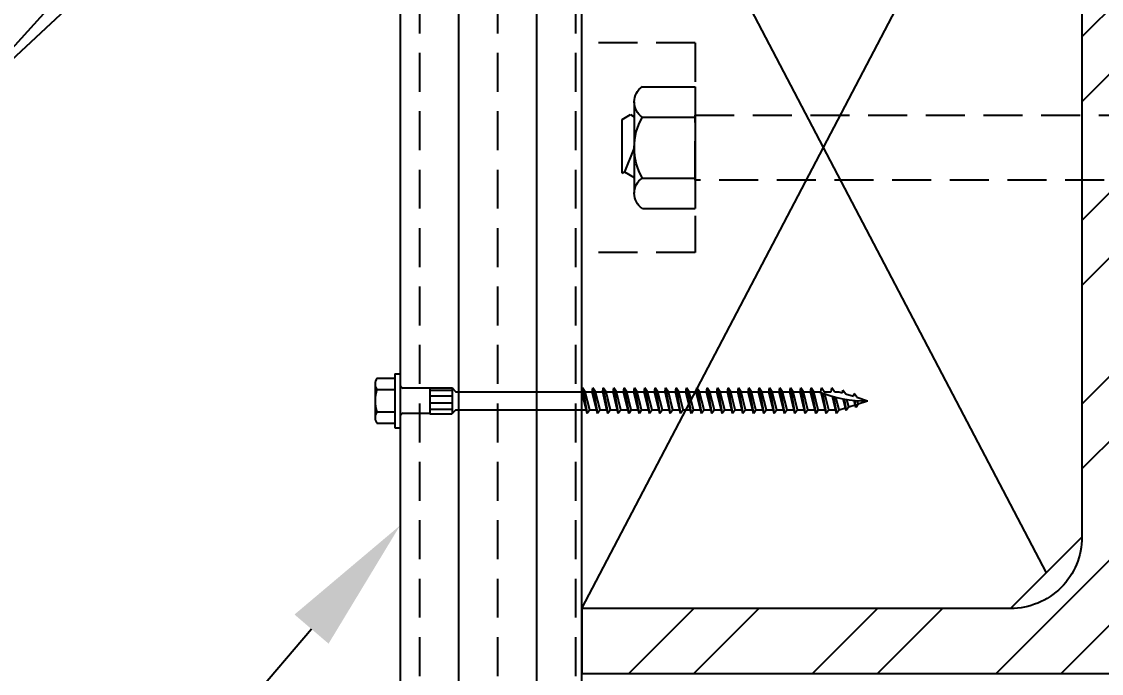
# Model space of a CAD drawing. Header units: inches. Extents: x -2661 to 42767, y -1222 to 9099.
# Drawn here: x -1819.46 to -1809.07, y 3476.21 to 3482.49 of the extents above; entities that cross this region are included whole.
import ezdxf
from ezdxf import colors
from ezdxf.entities.mleader import LeaderData, LeaderLine
from ezdxf.math import Vec2, Vec3

# ---------------------------------------------------------------- set-up
doc = ezdxf.new("R2010")
doc.units = ezdxf.units.IN
doc.header["$LTSCALE"] = 12
doc.header["$MEASUREMENT"] = 0
doc.linetypes.add('HIDDEN8', pattern=[0.04625, 0.03125, -0.015])
doc.layers.get('0').update_dxf_attribs({"linetype": 'CONTINUOUS'})
for name, color, linetype in [('S-ANNO-NOTE', 4, 'CONTINUOUS'), ('S-ANNO-NOTE-EXIST', 251, 'CONTINUOUS'), ('S-BOLT', 2, 'CONTINUOUS'), ('S-FASTENERS', 2, 'CONTINUOUS'), ('S-SIMPSON', 2, 'CONTINUOUS'), ('S-STEEL', 4, 'CONTINUOUS'), ('S-WOOD', 3, 'CONTINUOUS')]:
    doc.layers.add(name, color=color, linetype=linetype)
doc.layers.add('S-HATCH1', color=1, linetype='CONTINUOUS', transparency=0.5)
doc.styles.add('Arial', font='arial.ttf', dxfattribs={"width": 0.85})

# ---------------------------------------------------------------- blocks, each defined once
blk = doc.blocks.new('*U323')
blk.add_lwpolyline([(0, 11.25), (0, 0), (14.09375, 0), (14.09375, 11.25)], close=True)
blk = doc.blocks.new('W10x54')
at = {"layer": 'S-HATCH1'}
h = blk.add_hatch(dxfattribs=at)
h.set_pattern_fill('STEEL', color=256, scale=10, style=0)
h.set_pattern_definition([(45, (-76.649, -518.546), (-0.8838835, 0.8838835), []), (45, (-76.649, -517.921), (-0.8838835, 0.8838835), [])])
edge = h.paths.add_edge_path()
edge.add_line((5, -5.0625), (5, -4.4375))
edge.add_line((5, -4.4375), (0.875, -4.4375))
edge.add_arc((0.875, -3.75), 0.6875, 180, 270, ccw=False)
edge.add_line((0.1875, -3.75), (0.1875, 3.75))
edge.add_arc((0.875, 3.75), 0.6875, 90, 180, ccw=False)
edge.add_line((0.875, 4.4375), (5, 4.4375))
edge.add_line((5, 4.4375), (5, 5.0625))
edge.add_line((5, 5.0625), (-5, 5.0625))
edge.add_line((-5, 5.0625), (-5, 4.4375))
edge.add_line((-5, 4.4375), (-0.875, 4.4375))
edge.add_arc((-0.875, 3.75), 0.6875, 0, 90, ccw=False)
edge.add_line((-0.1875, 3.75), (-0.1875, -3.75))
edge.add_arc((-0.875, -3.75), 0.6875, -90, 0, ccw=False)
edge.add_line((-0.875, -4.4375), (-5, -4.4375))
edge.add_line((-5, -4.4375), (-5, -5.0625))
edge.add_line((-5, -5.0625), (5, -5.0625))
at = {"layer": 'S-STEEL'}
blk.add_lwpolyline([(5, -5.0625), (5, -4.4375), (0.875, -4.4375, -0.4142136), (0.1875, -3.75), (0.1875, 3.75, -0.4142136), (0.875, 4.4375), (5, 4.4375), (5, 5.0625), (-5, 5.0625), (-5, 4.4375), (-0.875, 4.4375, -0.4142136), (-0.1875, 3.75), (-0.1875, -3.75, -0.4142136), (-0.875, -4.4375), (-5, -4.4375), (-5, -5.0625)], format="xyb", close=True, dxfattribs=at)
blk = doc.blocks.new('NUT')
for p, q in [((-0.271, 0.703), (-0.318, 0.623)), ((0.247, 0.703), (-0.271, 0.703)), ((0.004, 0.586), (0.233, 0.68)), ((0.247, 0.703), (0.233, 0.68)), ((0.233, 0.68), (0.288, 0.586)), ((-0.439, 0.586), (0.44, 0.586)), ((-0.318, 0.623), (-0.296, 0.586)), ((-0.586, 0.508), (-0.586, 0)), ((-0.293, 0.508), (-0.293, 0)), ((0.293, 0.508), (0.293, 0)), ((0.587, 0.508), (0.587, 0)), ((-0.586, 0), (-0.527, 0)), ((-0.527, 0), (0.527, 0)), ((0.527, 0), (0.587, 0))]:
    blk.add_line(p, q)
for centre, radius, start, end in [((-0.44, 0.409), 0.177, 33.8901, 146.1099), ((0, -0.003), 0.589, 60.1583, 119.8417), ((0.44, 0.409), 0.177, 33.8901, 146.1099)]:
    blk.add_arc(centre, radius, start, end)
blk = doc.blocks.new('SDS.25X4.5-f')
at = {"layer": 'S-SIMPSON'}
for p, q in [((-0.217, 0.224), (-0.217, 0.05)), ((0.162, 0.24), (-0.162, 0.24)), ((-0.108, 0.224), (-0.108, 0.05)), ((0.108, 0.224), (0.108, 0.05)), ((0.217, 0.224), (0.217, 0.05)), ((0.26, 0.05), (-0.26, 0.05)), ((-0.26, 0.05), (-0.26, 0)), ((0.26, 0), (-0.26, 0)), ((0.26, 0.05), (0.26, 0)), ((-0.126, -0.286), (-0.126, -0.5)), ((0.126, -0.286), (-0.126, -0.286)), ((-0.082, -0.286), (-0.082, -0.5)), ((-0.019, -0.286), (-0.019, -0.5)), ((0.049, -0.286), (0.049, -0.5)), ((0.102, -0.286), (0.102, -0.5)), ((0.126, -0.286), (0.126, -0.5)), ((0.128, -0.5), (-0.124, -0.5)), ((-0.087, -0.536), (-0.123, -0.5)), ((0.123, -0.5), (0.087, -0.536)), ((-0.087, -0.536), (-0.087, -1.791)), ((-0.087, -0.575), (-0.087, -1.791)), ((0.087, -0.532), (0.087, -1.75)), ((0.087, -0.532), (0.087, -1.75)), ((-0.087, -1.725), (-0.087, -1.791)), ((-0.087, -1.725), (-0.087, -1.791)), ((-0.087, -1.725), (-0.087, -1.791)), ((0.087, -1.682), (0.087, -1.75)), ((0.087, -1.682), (0.087, -1.75))]:
    blk.add_line(p, q, dxfattribs=at)
at = {"layer": 'S-SIMPSON', "color": 1}
for p, q in [((-0.123, -1.8), (0.087, -1.75)), ((-0.123, -1.8), (0.087, -1.75)), ((-0.123, -1.8), (0.087, -1.75)), ((0.123, -1.756), (-0.123, -1.8)), ((0.123, -1.756), (-0.123, -1.8)), ((0.123, -1.756), (-0.123, -1.8)), ((0.087, -1.75), (0.123, -1.756)), ((0.087, -1.75), (0.123, -1.756)), ((0.087, -1.75), (0.123, -1.756)), ((0.087, -1.782), (0.123, -1.756)), ((0.087, -1.782), (0.123, -1.756)), ((0.087, -1.782), (0.123, -1.756)), ((-0.087, -1.825), (-0.123, -1.8)), ((-0.087, -1.825), (-0.123, -1.8)), ((-0.087, -1.825), (-0.123, -1.8)), ((-0.123, -1.9), (0.087, -1.85)), ((-0.123, -1.9), (0.087, -1.85)), ((-0.123, -1.9), (0.087, -1.85)), ((-0.123, -1.9), (0.087, -1.85)), ((0.123, -1.856), (-0.123, -1.9)), ((0.123, -1.856), (-0.123, -1.9)), ((0.123, -1.856), (-0.123, -1.9)), ((0.123, -1.856), (-0.123, -1.9)), ((-0.087, -1.825), (0.087, -1.782)), ((-0.087, -1.825), (0.087, -1.782)), ((-0.087, -1.825), (0.087, -1.782)), ((-0.087, -1.825), (-0.087, -1.891)), ((-0.087, -1.825), (-0.087, -1.891)), ((-0.087, -1.825), (-0.087, -1.891)), ((-0.087, -1.825), (-0.087, -1.891)), ((-0.087, -1.825), (-0.087, -1.891)), ((-0.087, -1.825), (-0.087, -1.891)), ((0.087, -1.782), (0.087, -1.85)), ((0.087, -1.782), (0.087, -1.85)), ((0.087, -1.782), (0.087, -1.85)), ((0.087, -1.782), (0.087, -1.85)), ((0.087, -1.782), (0.087, -1.85)), ((0.087, -1.782), (0.087, -1.85)), ((0.087, -1.85), (0.123, -1.856)), ((0.087, -1.85), (0.123, -1.856)), ((0.087, -1.85), (0.123, -1.856)), ((0.087, -1.85), (0.123, -1.856)), ((0.087, -1.882), (0.123, -1.856)), ((0.087, -1.882), (0.123, -1.856)), ((0.087, -1.882), (0.123, -1.856)), ((0.087, -1.882), (0.123, -1.856)), ((-0.087, -1.925), (-0.123, -1.9)), ((-0.087, -1.925), (-0.123, -1.9)), ((-0.087, -1.925), (-0.123, -1.9)), ((-0.087, -1.925), (-0.123, -1.9)), ((-0.087, -1.925), (-0.123, -1.9)), ((-0.123, -2), (0.087, -1.95)), ((-0.123, -2), (0.087, -1.95)), ((-0.123, -2), (0.087, -1.95)), ((-0.123, -2), (0.087, -1.95)), ((-0.123, -2), (0.087, -1.95)), ((-0.123, -2), (0.087, -1.95)), ((-0.123, -2), (0.087, -1.95)), ((-0.123, -2), (0.087, -1.95)), ((0.123, -1.956), (-0.123, -2)), ((0.123, -1.956), (-0.123, -2)), ((0.123, -1.956), (-0.123, -2)), ((0.123, -1.956), (-0.123, -2)), ((0.123, -1.956), (-0.123, -2)), ((0.123, -1.956), (-0.123, -2)), ((0.123, -1.956), (-0.123, -2)), ((0.123, -1.956), (-0.123, -2)), ((0.123, -1.956), (-0.123, -2)), ((-0.087, -1.925), (0.087, -1.882)), ((-0.087, -1.925), (0.087, -1.882)), ((-0.087, -1.925), (0.087, -1.882)), ((-0.087, -1.925), (0.087, -1.882)), ((-0.087, -1.925), (0, -1.903)), ((-0.087, -1.925), (-0.087, -1.991)), ((-0.087, -1.925), (-0.087, -1.991)), ((-0.087, -1.925), (-0.087, -1.991)), ((-0.087, -1.925), (-0.087, -1.991)), ((-0.087, -1.925), (-0.087, -1.991)), ((-0.087, -1.925), (-0.087, -1.991)), ((-0.087, -1.925), (-0.087, -1.991)), ((-0.087, -1.925), (-0.087, -1.991)), ((-0.087, -1.925), (-0.087, -1.991)), ((-0.087, -1.925), (-0.087, -1.991)), ((-0.087, -1.925), (-0.087, -1.991)), ((-0.087, -1.925), (-0.087, -1.991)), ((-0.087, -1.991), (0.087, -1.95)), ((0.087, -1.882), (0.087, -1.95)), ((0.087, -1.882), (0.087, -1.95)), ((0.087, -1.882), (0.087, -1.95)), ((0.087, -1.882), (0.087, -1.95)), ((0.087, -1.882), (0.087, -1.95)), ((0.087, -1.882), (0.087, -1.95)), ((0.087, -1.882), (0.087, -1.95)), ((0.087, -1.882), (0.087, -1.95)), ((0.087, -1.882), (0.087, -1.95)), ((0.087, -1.882), (0.087, -1.95)), ((0.087, -1.95), (0.123, -1.956)), ((0.087, -1.95), (0.123, -1.956)), ((0.087, -1.95), (0.123, -1.956)), ((0.087, -1.95), (0.123, -1.956)), ((0.087, -1.95), (0.123, -1.956)), ((0.087, -1.95), (0.123, -1.956)), ((0.087, -1.95), (0.123, -1.956)), ((0.087, -1.95), (0.123, -1.956)), ((0.087, -1.95), (0.123, -1.956)), ((0.087, -1.982), (0.123, -1.956)), ((0.087, -1.982), (0.123, -1.956)), ((0.087, -1.982), (0.123, -1.956)), ((0.087, -1.982), (0.123, -1.956)), ((0.087, -1.982), (0.123, -1.956)), ((0.087, -1.982), (0.123, -1.956)), ((0.087, -1.982), (0.123, -1.956)), ((0.087, -1.982), (0.123, -1.956)), ((0.087, -1.982), (0.123, -1.956)), ((-0.087, -2.025), (-0.123, -2)), ((-0.087, -2.025), (-0.123, -2)), ((-0.087, -2.025), (-0.123, -2)), ((-0.087, -2.025), (-0.123, -2)), ((-0.087, -2.025), (-0.123, -2)), ((-0.087, -2.025), (-0.123, -2)), ((-0.087, -2.025), (-0.123, -2)), ((-0.087, -2.025), (-0.123, -2)), ((-0.087, -2.025), (-0.123, -2)), ((-0.087, -2.025), (-0.123, -2)), ((-0.087, -2.025), (-0.123, -2)), ((-0.087, -2.025), (-0.123, -2)), ((-0.087, -2.025), (-0.123, -2)), ((-0.123, -2.1), (0.087, -2.05)), ((-0.123, -2.1), (0.087, -2.05)), ((-0.123, -2.1), (0.087, -2.05)), ((-0.123, -2.1), (0.087, -2.05)), ((-0.123, -2.1), (0.087, -2.05)), ((-0.123, -2.1), (0.087, -2.05)), ((-0.123, -2.1), (0.087, -2.05)), ((-0.123, -2.1), (0.087, -2.05)), ((-0.123, -2.1), (0.087, -2.05)), ((0.123, -2.056), (-0.123, -2.1)), ((0.123, -2.056), (-0.123, -2.1)), ((0.123, -2.056), (-0.123, -2.1)), ((0.123, -2.056), (-0.123, -2.1)), ((0.123, -2.056), (-0.123, -2.1)), ((0.123, -2.056), (-0.123, -2.1)), ((0.123, -2.056), (-0.123, -2.1)), ((0.123, -2.056), (-0.123, -2.1)), ((0.123, -2.056), (-0.123, -2.1)), ((-0.087, -2.025), (0.087, -1.982)), ((-0.087, -2.025), (0.087, -1.982)), ((-0.087, -2.025), (0.087, -1.982)), ((-0.087, -2.025), (0.087, -1.982)), ((-0.087, -2.025), (0.087, -1.982)), ((-0.087, -2.025), (0.087, -1.982)), ((-0.087, -2.025), (0.087, -1.982)), ((-0.087, -2.025), (0.087, -1.982)), ((-0.087, -2.025), (0.087, -1.982)), ((-0.087, -2.025), (0.013, -2)), ((-0.087, -2.025), (0.013, -2)), ((-0.087, -2.025), (0.013, -2)), ((-0.087, -2.025), (0, -2.003)), ((-0.087, -2.025), (-0.087, -2.091)), ((-0.087, -2.025), (-0.087, -2.091)), ((-0.087, -2.025), (-0.087, -2.091)), ((-0.087, -2.025), (-0.087, -2.091)), ((-0.087, -2.025), (-0.087, -2.091)), ((-0.087, -2.025), (-0.087, -2.091)), ((-0.087, -2.025), (-0.087, -2.091)), ((-0.087, -2.025), (-0.087, -2.091)), ((-0.087, -2.025), (-0.087, -2.091)), ((-0.087, -2.025), (-0.087, -2.091)), ((-0.087, -2.025), (-0.087, -2.091)), ((0.087, -1.982), (0.087, -2.05)), ((0.087, -1.982), (0.087, -2.05)), ((0.087, -1.982), (0.087, -2.05)), ((0.087, -1.982), (0.087, -2.05)), ((0.087, -1.982), (0.087, -2.05)), ((0.087, -1.982), (0.087, -2.05)), ((0.087, -1.982), (0.087, -2.05)), ((0.087, -1.982), (0.087, -2.05)), ((0.087, -1.982), (0.087, -2.05)), ((0.087, -1.982), (0.087, -2.05)), ((0.087, -1.982), (0.087, -2.05)), ((0.087, -1.982), (0.087, -2.05)), ((0.087, -1.982), (0.087, -2.05)), ((0.087, -2.05), (0.123, -2.056)), ((0.087, -2.05), (0.123, -2.056)), ((0.087, -2.05), (0.123, -2.056)), ((0.087, -2.05), (0.123, -2.056)), ((0.087, -2.05), (0.123, -2.056)), ((0.087, -2.05), (0.123, -2.056)), ((0.087, -2.05), (0.123, -2.056)), ((0.087, -2.05), (0.123, -2.056)), ((0.087, -2.05), (0.123, -2.056)), ((0.087, -2.082), (0.123, -2.056)), ((0.087, -2.082), (0.123, -2.056)), ((0.087, -2.082), (0.123, -2.056)), ((0.087, -2.082), (0.123, -2.056)), ((0.087, -2.082), (0.123, -2.056)), ((0.087, -2.082), (0.123, -2.056)), ((0.087, -2.082), (0.123, -2.056)), ((0.087, -2.082), (0.123, -2.056)), ((0.087, -2.082), (0.123, -2.056)), ((-0.087, -2.125), (-0.123, -2.1)), ((-0.087, -2.125), (-0.123, -2.1)), ((-0.087, -2.125), (-0.123, -2.1)), ((-0.087, -2.125), (-0.123, -2.1)), ((-0.087, -2.125), (-0.123, -2.1)), ((-0.087, -2.125), (-0.123, -2.1)), ((-0.087, -2.125), (-0.123, -2.1)), ((-0.087, -2.125), (-0.123, -2.1)), ((-0.087, -2.125), (-0.123, -2.1)), ((-0.123, -2.2), (0.087, -2.15)), ((-0.123, -2.2), (0.087, -2.15)), ((-0.123, -2.2), (0.087, -2.15)), ((-0.123, -2.2), (0.087, -2.15)), ((-0.123, -2.2), (0.087, -2.15)), ((-0.123, -2.2), (0.087, -2.15)), ((-0.123, -2.2), (0.087, -2.15)), ((-0.123, -2.2), (0.087, -2.15)), ((-0.123, -2.2), (0.087, -2.15)), ((-0.123, -2.2), (0.087, -2.15)), ((-0.123, -2.2), (0.087, -2.15)), ((0.123, -2.156), (-0.123, -2.2)), ((0.123, -2.156), (-0.123, -2.2)), ((0.123, -2.156), (-0.123, -2.2)), ((0.123, -2.156), (-0.123, -2.2)), ((0.123, -2.156), (-0.123, -2.2)), ((0.123, -2.156), (-0.123, -2.2)), ((0.123, -2.156), (-0.123, -2.2)), ((0.123, -2.156), (-0.123, -2.2)), ((0.123, -2.156), (-0.123, -2.2)), ((0.123, -2.156), (-0.123, -2.2)), ((0.123, -2.156), (-0.123, -2.2)), ((-0.087, -2.125), (0.087, -2.082)), ((-0.087, -2.125), (0.087, -2.082)), ((-0.087, -2.125), (0.087, -2.082)), ((-0.087, -2.125), (0.087, -2.082)), ((-0.087, -2.125), (0.087, -2.082)), ((-0.087, -2.125), (0.087, -2.082)), ((-0.087, -2.125), (0.087, -2.082)), ((-0.087, -2.125), (0.087, -2.082)), ((-0.087, -2.125), (0.087, -2.082)), ((-0.087, -2.125), (-0.087, -2.191)), ((-0.087, -2.125), (-0.087, -2.191)), ((-0.087, -2.125), (-0.087, -2.191)), ((-0.087, -2.125), (-0.087, -2.191)), ((-0.087, -2.125), (-0.087, -2.191)), ((-0.087, -2.125), (-0.087, -2.191)), ((-0.087, -2.125), (-0.087, -2.191)), ((-0.087, -2.125), (-0.087, -2.191)), ((-0.087, -2.125), (-0.087, -2.191)), ((-0.087, -2.125), (-0.087, -2.191)), ((-0.087, -2.125), (-0.087, -2.191)), ((-0.087, -2.225), (0.087, -2.182)), ((-0.087, -2.225), (0.087, -2.182)), ((-0.087, -2.225), (0.087, -2.182)), ((-0.087, -2.225), (0.087, -2.182)), ((-0.087, -2.225), (0.087, -2.182)), ((-0.087, -2.225), (0.087, -2.182)), ((-0.087, -2.225), (0.087, -2.182)), ((-0.087, -2.225), (0.087, -2.182)), ((-0.087, -2.225), (0.087, -2.182)), ((-0.087, -2.225), (0.087, -2.182)), ((-0.087, -2.225), (0.087, -2.182)), ((0.087, -2.082), (0.087, -2.15)), ((0.087, -2.082), (0.087, -2.15)), ((0.087, -2.082), (0.087, -2.15)), ((0.087, -2.082), (0.087, -2.15)), ((0.087, -2.082), (0.087, -2.15)), ((0.087, -2.082), (0.087, -2.15)), ((0.087, -2.082), (0.087, -2.15)), ((0.087, -2.082), (0.087, -2.15)), ((0.087, -2.082), (0.087, -2.15)), ((0.087, -2.082), (0.087, -2.15)), ((0.087, -2.082), (0.087, -2.15)), ((0.087, -2.15), (0.123, -2.156)), ((0.087, -2.15), (0.123, -2.156)), ((0.087, -2.15), (0.123, -2.156)), ((0.087, -2.15), (0.123, -2.156)), ((0.087, -2.15), (0.123, -2.156)), ((0.087, -2.15), (0.123, -2.156)), ((0.087, -2.15), (0.123, -2.156)), ((0.087, -2.15), (0.123, -2.156)), ((0.087, -2.15), (0.123, -2.156)), ((0.087, -2.15), (0.123, -2.156)), ((0.087, -2.15), (0.123, -2.156)), ((0.087, -2.182), (0.123, -2.156)), ((0.087, -2.182), (0.123, -2.156)), ((0.087, -2.182), (0.123, -2.156)), ((0.087, -2.182), (0.123, -2.156)), ((0.087, -2.182), (0.123, -2.156)), ((0.087, -2.182), (0.123, -2.156)), ((0.087, -2.182), (0.123, -2.156)), ((0.087, -2.182), (0.123, -2.156)), ((0.087, -2.182), (0.123, -2.156)), ((0.087, -2.182), (0.123, -2.156)), ((0.087, -2.182), (0.123, -2.156)), ((0.087, -2.182), (0.087, -2.25)), ((0.087, -2.182), (0.087, -2.25)), ((0.087, -2.182), (0.087, -2.25)), ((0.087, -2.182), (0.087, -2.25)), ((0.087, -2.182), (0.087, -2.25)), ((0.087, -2.182), (0.087, -2.25)), ((0.087, -2.182), (0.087, -2.25)), ((0.087, -2.182), (0.087, -2.25)), ((-0.087, -2.225), (-0.123, -2.2)), ((-0.087, -2.225), (-0.123, -2.2)), ((-0.087, -2.225), (-0.123, -2.2)), ((-0.087, -2.225), (-0.123, -2.2)), ((-0.087, -2.225), (-0.123, -2.2)), ((-0.087, -2.225), (-0.123, -2.2)), ((-0.087, -2.225), (-0.123, -2.2)), ((-0.087, -2.225), (-0.123, -2.2)), ((-0.087, -2.225), (-0.123, -2.2)), ((-0.087, -2.225), (-0.123, -2.2)), ((-0.087, -2.225), (-0.123, -2.2)), ((-0.087, -2.225), (-0.123, -2.2)), ((-0.087, -2.225), (-0.123, -2.2)), ((-0.123, -2.3), (0.087, -2.25)), ((-0.123, -2.3), (0.087, -2.25)), ((-0.123, -2.3), (0.087, -2.25)), ((-0.123, -2.3), (0.087, -2.25)), ((-0.123, -2.3), (0.087, -2.25)), ((-0.123, -2.3), (0.087, -2.25)), ((-0.123, -2.3), (0.087, -2.25)), ((-0.123, -2.3), (0.087, -2.25)), ((0.123, -2.256), (-0.123, -2.3)), ((0.123, -2.256), (-0.123, -2.3)), ((0.123, -2.256), (-0.123, -2.3)), ((0.123, -2.256), (-0.123, -2.3)), ((0.123, -2.256), (-0.123, -2.3)), ((0.123, -2.256), (-0.123, -2.3)), ((0.123, -2.256), (-0.123, -2.3)), ((0.123, -2.256), (-0.123, -2.3)), ((0.123, -2.256), (-0.123, -2.3)), ((-0.087, -2.225), (0, -2.203)), ((-0.087, -2.225), (0, -2.203)), ((-0.087, -2.225), (-0.087, -2.291)), ((-0.087, -2.225), (-0.087, -2.291)), ((-0.087, -2.225), (-0.087, -2.291)), ((-0.087, -2.225), (-0.087, -2.291)), ((-0.087, -2.225), (-0.087, -2.291)), ((-0.087, -2.225), (-0.087, -2.291)), ((-0.087, -2.225), (-0.087, -2.291)), ((-0.087, -2.225), (-0.087, -2.291)), ((-0.087, -2.225), (-0.087, -2.291)), ((-0.087, -2.225), (-0.087, -2.291)), ((-0.087, -2.291), (0.087, -2.25)), ((-0.087, -2.325), (0.087, -2.282)), ((-0.087, -2.325), (0.087, -2.282)), ((-0.087, -2.325), (0.087, -2.282)), ((-0.087, -2.325), (0.087, -2.282)), ((-0.087, -2.325), (0.087, -2.282)), ((-0.087, -2.325), (0.087, -2.282)), ((-0.087, -2.325), (0.087, -2.282)), ((-0.087, -2.325), (0.087, -2.282)), ((-0.087, -2.325), (0.087, -2.282)), ((0.087, -2.25), (0.123, -2.256)), ((0.087, -2.25), (0.123, -2.256)), ((0.087, -2.25), (0.123, -2.256)), ((0.087, -2.25), (0.123, -2.256)), ((0.087, -2.25), (0.123, -2.256)), ((0.087, -2.25), (0.123, -2.256)), ((0.087, -2.25), (0.123, -2.256)), ((0.087, -2.25), (0.123, -2.256)), ((0.087, -2.25), (0.123, -2.256)), ((0.087, -2.282), (0.123, -2.256)), ((0.087, -2.282), (0.123, -2.256)), ((0.087, -2.282), (0.123, -2.256)), ((0.087, -2.282), (0.123, -2.256)), ((0.087, -2.282), (0.123, -2.256)), ((0.087, -2.282), (0.123, -2.256)), ((0.087, -2.282), (0.123, -2.256)), ((0.087, -2.282), (0.123, -2.256)), ((0.087, -2.282), (0.123, -2.256)), ((0.087, -2.282), (0.087, -2.35)), ((0.087, -2.282), (0.087, -2.35)), ((0.087, -2.282), (0.087, -2.35)), ((0.087, -2.282), (0.087, -2.35)), ((0.087, -2.282), (0.087, -2.35)), ((0.087, -2.282), (0.087, -2.35)), ((0.087, -2.282), (0.087, -2.35)), ((0.087, -2.282), (0.087, -2.35)), ((0.087, -2.282), (0.087, -2.35)), ((-0.087, -2.325), (-0.123, -2.3)), ((-0.087, -2.325), (-0.123, -2.3)), ((-0.087, -2.325), (-0.123, -2.3)), ((-0.087, -2.325), (-0.123, -2.3)), ((-0.087, -2.325), (-0.123, -2.3)), ((-0.087, -2.325), (-0.123, -2.3)), ((-0.087, -2.325), (-0.123, -2.3)), ((-0.087, -2.325), (-0.123, -2.3)), ((-0.087, -2.325), (-0.123, -2.3)), ((-0.087, -2.325), (-0.123, -2.3)), ((-0.123, -2.4), (0.087, -2.35)), ((-0.123, -2.4), (0.087, -2.35)), ((-0.123, -2.4), (0.087, -2.35)), ((-0.123, -2.4), (0.087, -2.35)), ((-0.123, -2.4), (0.087, -2.35)), ((-0.123, -2.4), (0.087, -2.35)), ((0.123, -2.356), (-0.123, -2.4)), ((0.123, -2.356), (-0.123, -2.4)), ((0.123, -2.356), (-0.123, -2.4)), ((0.123, -2.356), (-0.123, -2.4)), ((0.123, -2.356), (-0.123, -2.4)), ((0.123, -2.356), (-0.123, -2.4)), ((-0.087, -2.325), (0, -2.303)), ((-0.087, -2.325), (-0.087, -2.391)), ((-0.087, -2.325), (-0.087, -2.391)), ((-0.087, -2.325), (-0.087, -2.391)), ((-0.087, -2.325), (-0.087, -2.391)), ((-0.087, -2.325), (-0.087, -2.391)), ((-0.087, -2.325), (-0.087, -2.391)), ((-0.087, -2.325), (-0.087, -2.391)), ((-0.087, -2.325), (-0.087, -2.391)), ((-0.087, -2.425), (0.087, -2.382)), ((-0.087, -2.425), (0.087, -2.382)), ((-0.087, -2.425), (0.087, -2.382)), ((-0.087, -2.425), (0.087, -2.382)), ((-0.087, -2.425), (0.087, -2.382)), ((-0.087, -2.425), (0.087, -2.382)), ((0.087, -2.35), (0.123, -2.356)), ((0.087, -2.35), (0.123, -2.356)), ((0.087, -2.35), (0.123, -2.356)), ((0.087, -2.35), (0.123, -2.356)), ((0.087, -2.35), (0.123, -2.356)), ((0.087, -2.35), (0.123, -2.356)), ((0.087, -2.382), (0.123, -2.356)), ((0.087, -2.382), (0.123, -2.356)), ((0.087, -2.382), (0.123, -2.356)), ((0.087, -2.382), (0.123, -2.356)), ((0.087, -2.382), (0.123, -2.356)), ((0.087, -2.382), (0.123, -2.356)), ((0.087, -2.382), (0.087, -2.45)), ((0.087, -2.382), (0.087, -2.45)), ((0.087, -2.382), (0.087, -2.45)), ((0.087, -2.382), (0.087, -2.45)), ((0.087, -2.382), (0.087, -2.45)), ((0.087, -2.382), (0.087, -2.45)), ((0.087, -2.382), (0.087, -2.45)), ((-0.087, -2.425), (-0.123, -2.4)), ((-0.087, -2.425), (-0.123, -2.4)), ((-0.087, -2.425), (-0.123, -2.4)), ((-0.087, -2.425), (-0.123, -2.4)), ((-0.087, -2.425), (-0.123, -2.4)), ((-0.087, -2.425), (-0.123, -2.4)), ((-0.123, -2.5), (0.087, -2.45)), ((-0.123, -2.5), (0.087, -2.45)), ((-0.123, -2.5), (0.087, -2.45)), ((-0.123, -2.5), (0.087, -2.45)), ((-0.123, -2.5), (0.087, -2.45)), ((-0.123, -2.5), (0.087, -2.45)), ((-0.123, -2.5), (0.087, -2.45)), ((0.123, -2.456), (-0.123, -2.5)), ((0.123, -2.456), (-0.123, -2.5)), ((0.123, -2.456), (-0.123, -2.5)), ((0.123, -2.456), (-0.123, -2.5)), ((0.123, -2.456), (-0.123, -2.5)), ((0.123, -2.456), (-0.123, -2.5)), ((0.123, -2.456), (-0.123, -2.5)), ((-0.087, -2.425), (-0.087, -2.491)), ((-0.087, -2.425), (-0.087, -2.491)), ((-0.087, -2.425), (-0.087, -2.491)), ((-0.087, -2.425), (-0.087, -2.491)), ((-0.087, -2.425), (-0.087, -2.491)), ((-0.087, -2.425), (-0.087, -2.491)), ((-0.087, -2.425), (-0.087, -2.491)), ((-0.087, -2.525), (0.087, -2.482)), ((-0.087, -2.525), (0.087, -2.482)), ((-0.087, -2.525), (0.087, -2.482)), ((-0.087, -2.525), (0.087, -2.482)), ((-0.087, -2.525), (0.087, -2.482)), ((-0.087, -2.525), (0.087, -2.482)), ((-0.087, -2.525), (0.087, -2.482)), ((0.087, -2.45), (0.123, -2.456)), ((0.087, -2.45), (0.123, -2.456)), ((0.087, -2.45), (0.123, -2.456)), ((0.087, -2.45), (0.123, -2.456)), ((0.087, -2.45), (0.123, -2.456)), ((0.087, -2.45), (0.123, -2.456)), ((0.087, -2.45), (0.123, -2.456)), ((0.087, -2.482), (0.123, -2.456)), ((0.087, -2.482), (0.123, -2.456)), ((0.087, -2.482), (0.123, -2.456)), ((0.087, -2.482), (0.123, -2.456)), ((0.087, -2.482), (0.123, -2.456)), ((0.087, -2.482), (0.123, -2.456)), ((0.087, -2.482), (0.123, -2.456)), ((0.087, -2.482), (0.087, -2.55)), ((0.087, -2.482), (0.087, -2.55)), ((0.087, -2.482), (0.087, -2.55)), ((0.087, -2.482), (0.087, -2.55)), ((0.087, -2.482), (0.087, -2.55)), ((0.087, -2.482), (0.087, -2.55)), ((0.087, -2.482), (0.087, -2.55)), ((0.087, -2.482), (0.087, -2.55)), ((0.087, -2.482), (0.087, -2.55)), ((0.087, -2.482), (0.087, -2.55)), ((0.087, -2.482), (0.087, -2.55)), ((0.087, -2.482), (0.087, -2.55)), ((0.087, -2.482), (0.087, -2.55)), ((0.087, -2.482), (0.087, -2.55)), ((-0.087, -2.525), (-0.123, -2.5)), ((-0.087, -2.525), (-0.123, -2.5)), ((-0.087, -2.525), (-0.123, -2.5)), ((-0.087, -2.525), (-0.123, -2.5)), ((-0.087, -2.525), (-0.123, -2.5)), ((-0.087, -2.525), (-0.123, -2.5)), ((-0.087, -2.525), (-0.123, -2.5)), ((-0.087, -2.525), (-0.123, -2.5)), ((-0.123, -2.6), (0.087, -2.55)), ((-0.123, -2.6), (0.087, -2.55)), ((-0.123, -2.6), (0.087, -2.55)), ((-0.123, -2.6), (0.087, -2.55)), ((-0.123, -2.6), (0.087, -2.55)), ((-0.123, -2.6), (0.087, -2.55)), ((0.123, -2.556), (-0.123, -2.6)), ((0.123, -2.556), (-0.123, -2.6)), ((0.123, -2.556), (-0.123, -2.6)), ((0.123, -2.556), (-0.123, -2.6)), ((0.123, -2.556), (-0.123, -2.6)), ((0.123, -2.556), (-0.123, -2.6)), ((-0.087, -2.525), (0, -2.503)), ((-0.087, -2.525), (-0.087, -2.591)), ((-0.087, -2.525), (-0.087, -2.591)), ((-0.087, -2.525), (-0.087, -2.591)), ((-0.087, -2.525), (-0.087, -2.591)), ((-0.087, -2.525), (-0.087, -2.591)), ((-0.087, -2.525), (-0.087, -2.591)), ((-0.087, -2.525), (-0.087, -2.591)), ((-0.087, -2.525), (-0.087, -2.591)), ((-0.087, -2.625), (0.087, -2.582)), ((-0.087, -2.625), (0.087, -2.582)), ((-0.087, -2.625), (0.087, -2.582)), ((-0.087, -2.625), (0.087, -2.582)), ((-0.087, -2.625), (0.087, -2.582)), ((-0.087, -2.625), (0.087, -2.582)), ((0.087, -2.55), (0.123, -2.556)), ((0.087, -2.55), (0.123, -2.556)), ((0.087, -2.55), (0.123, -2.556)), ((0.087, -2.55), (0.123, -2.556)), ((0.087, -2.55), (0.123, -2.556)), ((0.087, -2.55), (0.123, -2.556)), ((0.087, -2.582), (0.123, -2.556)), ((0.087, -2.582), (0.123, -2.556)), ((0.087, -2.582), (0.123, -2.556)), ((0.087, -2.582), (0.123, -2.556)), ((0.087, -2.582), (0.123, -2.556)), ((0.087, -2.582), (0.123, -2.556)), ((0.087, -2.582), (0.087, -2.65)), ((0.087, -2.582), (0.087, -2.65)), ((0.087, -2.582), (0.087, -2.65)), ((0.087, -2.582), (0.087, -2.65)), ((0.087, -2.582), (0.087, -2.65)), ((0.087, -2.582), (0.087, -2.65)), ((0.087, -2.582), (0.087, -2.65)), ((-0.087, -2.625), (-0.123, -2.6)), ((-0.087, -2.625), (-0.123, -2.6)), ((-0.087, -2.625), (-0.123, -2.6)), ((-0.087, -2.625), (-0.123, -2.6)), ((-0.087, -2.625), (-0.123, -2.6)), ((-0.087, -2.625), (-0.123, -2.6)), ((-0.087, -2.625), (-0.123, -2.6)), ((-0.123, -2.7), (0.087, -2.65)), ((-0.123, -2.7), (0.087, -2.65)), ((-0.123, -2.7), (0.087, -2.65)), ((0.123, -2.656), (-0.123, -2.7)), ((0.123, -2.656), (-0.123, -2.7)), ((0.123, -2.656), (-0.123, -2.7)), ((-0.087, -2.725), (-0.123, -2.7)), ((-0.087, -2.725), (-0.123, -2.7)), ((-0.087, -2.725), (-0.123, -2.7)), ((-0.087, -2.625), (0, -2.603)), ((-0.087, -2.625), (-0.087, -2.691)), ((-0.087, -2.625), (-0.087, -2.691)), ((-0.087, -2.625), (-0.087, -2.691)), ((-0.087, -2.625), (-0.087, -2.691)), ((-0.087, -2.625), (-0.087, -2.691)), ((-0.087, -2.625), (-0.087, -2.691)), ((-0.087, -2.625), (-0.087, -2.691)), ((-0.087, -2.725), (0.087, -2.682)), ((-0.087, -2.725), (0.087, -2.682)), ((-0.087, -2.725), (0.087, -2.682)), ((0.087, -2.65), (0.123, -2.656)), ((0.087, -2.65), (0.123, -2.656)), ((0.087, -2.65), (0.123, -2.656)), ((0.087, -2.682), (0.123, -2.656)), ((0.087, -2.682), (0.123, -2.656)), ((0.087, -2.682), (0.123, -2.656)), ((0.087, -2.682), (0.087, -2.75)), ((0.087, -2.682), (0.087, -2.75)), ((0.087, -2.682), (0.087, -2.75)), ((0.087, -2.682), (0.087, -2.75)), ((0.087, -2.682), (0.087, -2.75)), ((-0.123, -2.8), (0.087, -2.75)), ((-0.123, -2.8), (0.087, -2.75)), ((-0.123, -2.8), (0.087, -2.75)), ((0.123, -2.756), (-0.123, -2.8)), ((0.123, -2.756), (-0.123, -2.8)), ((0.123, -2.756), (-0.123, -2.8)), ((-0.087, -2.825), (-0.123, -2.8)), ((-0.087, -2.825), (-0.123, -2.8)), ((-0.087, -2.825), (-0.123, -2.8)), ((-0.087, -2.725), (-0.087, -2.791)), ((-0.087, -2.725), (-0.087, -2.791)), ((-0.087, -2.725), (-0.087, -2.791)), ((-0.087, -2.725), (-0.087, -2.791)), ((-0.087, -2.725), (-0.087, -2.791)), ((-0.087, -2.825), (0.087, -2.782)), ((-0.087, -2.825), (0.087, -2.782)), ((-0.087, -2.825), (0.087, -2.782)), ((0.087, -2.75), (0.123, -2.756)), ((0.087, -2.75), (0.123, -2.756)), ((0.087, -2.75), (0.123, -2.756)), ((0.087, -2.782), (0.123, -2.756)), ((0.087, -2.782), (0.123, -2.756)), ((0.087, -2.782), (0.123, -2.756)), ((0.087, -2.782), (0.087, -2.85)), ((0.087, -2.782), (0.087, -2.85)), ((0.087, -2.782), (0.087, -2.85)), ((0.087, -2.782), (0.087, -2.85)), ((0.087, -2.782), (0.087, -2.85)), ((0.087, -2.782), (0.087, -2.85)), ((0.087, -2.782), (0.087, -2.85)), ((0.087, -2.782), (0.087, -2.85)), ((-0.123, -2.9), (0.087, -2.85)), ((-0.123, -2.9), (0.087, -2.85)), ((-0.123, -2.9), (0.087, -2.85)), ((-0.123, -2.9), (0.087, -2.85)), ((0.123, -2.856), (-0.123, -2.9)), ((0.123, -2.856), (-0.123, -2.9)), ((0.123, -2.856), (-0.123, -2.9)), ((0.123, -2.856), (-0.123, -2.9)), ((-0.087, -2.925), (-0.123, -2.9)), ((-0.087, -2.925), (-0.123, -2.9)), ((-0.087, -2.925), (-0.123, -2.9)), ((-0.087, -2.925), (-0.123, -2.9)), ((-0.087, -2.825), (-0.087, -2.891)), ((-0.087, -2.825), (-0.087, -2.891)), ((-0.087, -2.825), (-0.087, -2.891)), ((-0.087, -2.825), (-0.087, -2.891)), ((-0.087, -2.825), (-0.087, -2.891)), ((-0.087, -2.825), (-0.087, -2.891)), ((-0.087, -2.825), (-0.087, -2.891)), ((-0.087, -2.825), (-0.087, -2.891)), ((-0.087, -2.925), (0.087, -2.882)), ((-0.087, -2.925), (0.087, -2.882)), ((-0.087, -2.925), (0.087, -2.882)), ((-0.087, -2.925), (0.087, -2.882)), ((0.087, -2.85), (0.123, -2.856)), ((0.087, -2.85), (0.123, -2.856)), ((0.087, -2.85), (0.123, -2.856)), ((0.087, -2.85), (0.123, -2.856)), ((0.087, -2.882), (0.123, -2.856)), ((0.087, -2.882), (0.123, -2.856)), ((0.087, -2.882), (0.123, -2.856)), ((0.087, -2.882), (0.123, -2.856)), ((0.087, -2.882), (0.087, -2.95)), ((0.087, -2.882), (0.087, -2.95)), ((0.087, -2.882), (0.087, -2.95)), ((0.087, -2.882), (0.087, -2.95)), ((0.087, -2.882), (0.087, -2.95)), ((0.087, -2.882), (0.087, -2.95)), ((-0.123, -3), (0.087, -2.95)), ((-0.123, -3), (0.087, -2.95)), ((-0.123, -3), (0.087, -2.95)), ((-0.123, -3), (0.087, -2.95)), ((0.123, -2.956), (-0.123, -3)), ((0.123, -2.956), (-0.123, -3)), ((0.123, -2.956), (-0.123, -3)), ((0.123, -2.956), (-0.123, -3)), ((-0.087, -3.025), (-0.123, -3)), ((-0.087, -3.025), (-0.123, -3)), ((-0.087, -3.025), (-0.123, -3)), ((-0.087, -3.025), (-0.123, -3)), ((-0.087, -3.025), (-0.123, -3)), ((-0.087, -2.925), (-0.087, -2.991)), ((-0.087, -2.925), (-0.087, -2.991)), ((-0.087, -2.925), (-0.087, -2.991)), ((-0.087, -2.925), (-0.087, -2.991)), ((-0.087, -2.925), (-0.087, -2.991)), ((-0.087, -2.925), (-0.087, -2.991)), ((-0.087, -3.025), (0.087, -2.982)), ((-0.087, -3.025), (0.087, -2.982)), ((-0.087, -3.025), (0.087, -2.982)), ((-0.087, -3.025), (0.087, -2.982)), ((-0.087, -3.025), (0, -3.003)), ((0.087, -2.95), (0.123, -2.956)), ((0.087, -2.95), (0.123, -2.956)), ((0.087, -2.95), (0.123, -2.956)), ((0.087, -2.95), (0.123, -2.956)), ((0.087, -2.982), (0.123, -2.956)), ((0.087, -2.982), (0.123, -2.956)), ((0.087, -2.982), (0.123, -2.956)), ((0.087, -2.982), (0.123, -2.956)), ((0.087, -2.982), (0.087, -3.05)), ((0.087, -2.982), (0.087, -3.05)), ((0.087, -2.982), (0.087, -3.05)), ((0.087, -2.982), (0.087, -3.05)), ((0.087, -2.982), (0.087, -3.05)), ((0.087, -2.982), (0.087, -3.05)), ((0.087, -2.982), (0.087, -3.05)), ((-0.123, -3.1), (0.087, -3.05)), ((-0.123, -3.1), (0.087, -3.05)), ((-0.123, -3.1), (0.087, -3.05)), ((-0.123, -3.1), (0.087, -3.05)), ((0.123, -3.056), (-0.123, -3.1)), ((0.123, -3.056), (-0.123, -3.1)), ((0.123, -3.056), (-0.123, -3.1)), ((0.123, -3.056), (-0.123, -3.1)), ((-0.087, -3.125), (-0.123, -3.1)), ((-0.087, -3.125), (-0.123, -3.1)), ((-0.087, -3.125), (-0.123, -3.1)), ((-0.087, -3.125), (-0.123, -3.1)), ((-0.087, -3.025), (-0.087, -3.091)), ((-0.087, -3.025), (-0.087, -3.091)), ((-0.087, -3.025), (-0.087, -3.091)), ((-0.087, -3.025), (-0.087, -3.091)), ((-0.087, -3.025), (-0.087, -3.091)), ((-0.087, -3.025), (-0.087, -3.091)), ((-0.087, -3.025), (-0.087, -3.091)), ((-0.087, -3.125), (0.087, -3.082)), ((-0.087, -3.125), (0.087, -3.082)), ((-0.087, -3.125), (0.087, -3.082)), ((-0.087, -3.125), (0.087, -3.082)), ((0.087, -3.05), (0.123, -3.056)), ((0.087, -3.05), (0.123, -3.056)), ((0.087, -3.05), (0.123, -3.056)), ((0.087, -3.05), (0.123, -3.056)), ((0.087, -3.082), (0.123, -3.056)), ((0.087, -3.082), (0.123, -3.056)), ((0.087, -3.082), (0.123, -3.056)), ((0.087, -3.082), (0.123, -3.056)), ((0.087, -3.082), (0.087, -3.15)), ((0.087, -3.082), (0.087, -3.15)), ((0.087, -3.082), (0.087, -3.15)), ((0.087, -3.082), (0.087, -3.15)), ((0.087, -3.082), (0.087, -3.15)), ((0.087, -3.082), (0.087, -3.15)), ((0.087, -3.082), (0.087, -3.15)), ((-0.123, -3.2), (0.087, -3.15)), ((-0.123, -3.2), (0.087, -3.15)), ((-0.123, -3.2), (0.087, -3.15)), ((-0.123, -3.2), (0.087, -3.15)), ((-0.123, -3.2), (0.087, -3.15)), ((0.123, -3.156), (-0.123, -3.2)), ((0.123, -3.156), (-0.123, -3.2)), ((0.123, -3.156), (-0.123, -3.2)), ((0.123, -3.156), (-0.123, -3.2)), ((0.123, -3.156), (-0.123, -3.2)), ((-0.087, -3.225), (-0.123, -3.2)), ((-0.087, -3.225), (-0.123, -3.2)), ((-0.087, -3.225), (-0.123, -3.2)), ((-0.087, -3.225), (-0.123, -3.2)), ((-0.087, -3.225), (-0.123, -3.2)), ((-0.087, -3.125), (-0.087, -3.191)), ((-0.087, -3.125), (-0.087, -3.191)), ((-0.087, -3.125), (-0.087, -3.191)), ((-0.087, -3.125), (-0.087, -3.191)), ((-0.087, -3.125), (-0.087, -3.191)), ((-0.087, -3.125), (-0.087, -3.191)), ((-0.087, -3.125), (-0.087, -3.191)), ((-0.087, -3.225), (0.087, -3.182)), ((-0.087, -3.225), (0.087, -3.182)), ((-0.087, -3.225), (0.087, -3.182)), ((-0.087, -3.225), (0.087, -3.182)), ((-0.087, -3.225), (0.087, -3.182)), ((0.087, -3.15), (0.123, -3.156)), ((0.087, -3.15), (0.123, -3.156)), ((0.087, -3.15), (0.123, -3.156)), ((0.087, -3.15), (0.123, -3.156)), ((0.087, -3.15), (0.123, -3.156)), ((0.087, -3.182), (0.123, -3.156)), ((0.087, -3.182), (0.123, -3.156)), ((0.087, -3.182), (0.123, -3.156)), ((0.087, -3.182), (0.123, -3.156)), ((0.087, -3.182), (0.123, -3.156)), ((0.087, -3.182), (0.087, -3.25)), ((0.087, -3.182), (0.087, -3.25)), ((0.087, -3.182), (0.087, -3.25)), ((0.087, -3.182), (0.087, -3.25)), ((-0.123, -3.3), (0.087, -3.25)), ((-0.123, -3.3), (0.087, -3.25)), ((-0.123, -3.3), (0.087, -3.25)), ((-0.123, -3.3), (0.087, -3.25)), ((0.123, -3.256), (-0.123, -3.3)), ((0.123, -3.256), (-0.123, -3.3)), ((0.123, -3.256), (-0.123, -3.3)), ((0.123, -3.256), (-0.123, -3.3)), ((-0.087, -3.325), (-0.123, -3.3)), ((-0.087, -3.325), (-0.123, -3.3)), ((-0.087, -3.325), (-0.123, -3.3)), ((-0.087, -3.325), (-0.123, -3.3)), ((-0.087, -3.225), (-0.087, -3.291)), ((-0.087, -3.225), (-0.087, -3.291)), ((-0.087, -3.225), (-0.087, -3.291)), ((-0.087, -3.225), (-0.087, -3.291)), ((-0.087, -3.325), (0.087, -3.282)), ((-0.087, -3.325), (0.087, -3.282)), ((-0.087, -3.325), (0.087, -3.282)), ((-0.087, -3.325), (0.087, -3.282)), ((-0.087, -3.325), (-0.087, -3.391)), ((-0.087, -3.325), (-0.087, -3.391)), ((-0.087, -3.325), (-0.087, -3.391)), ((-0.087, -3.325), (-0.087, -3.391)), ((-0.087, -3.325), (-0.087, -3.391)), ((-0.087, -3.325), (-0.087, -3.391)), ((0.087, -3.25), (0.123, -3.256)), ((0.087, -3.25), (0.123, -3.256)), ((0.087, -3.25), (0.123, -3.256)), ((0.087, -3.25), (0.123, -3.256)), ((0.087, -3.282), (0.123, -3.256)), ((0.087, -3.282), (0.123, -3.256)), ((0.087, -3.282), (0.123, -3.256)), ((0.087, -3.282), (0.123, -3.256)), ((0.087, -3.282), (0.087, -3.35)), ((0.087, -3.282), (0.087, -3.35)), ((0.087, -3.282), (0.087, -3.35)), ((0.087, -3.282), (0.087, -3.35)), ((0.087, -3.282), (0.087, -3.35)), ((0.087, -3.282), (0.087, -3.35)), ((-0.123, -3.4), (0.087, -3.35)), ((-0.123, -3.4), (0.087, -3.35)), ((-0.123, -3.4), (0.087, -3.35)), ((-0.123, -3.4), (0.087, -3.35)), ((0.123, -3.356), (-0.123, -3.4)), ((0.123, -3.356), (-0.123, -3.4)), ((0.123, -3.356), (-0.123, -3.4)), ((0.123, -3.356), (-0.123, -3.4)), ((-0.087, -3.425), (-0.123, -3.4)), ((-0.087, -3.425), (-0.123, -3.4)), ((-0.087, -3.425), (-0.123, -3.4)), ((-0.087, -3.425), (-0.123, -3.4)), ((-0.087, -3.425), (0.087, -3.382)), ((-0.087, -3.425), (0.087, -3.382)), ((-0.087, -3.425), (0.087, -3.382)), ((-0.087, -3.425), (0.087, -3.382)), ((-0.087, -3.425), (-0.087, -3.491)), ((-0.087, -3.425), (-0.087, -3.491)), ((-0.087, -3.425), (-0.087, -3.491)), ((-0.087, -3.425), (-0.087, -3.491)), ((0.087, -3.35), (0.123, -3.356)), ((0.087, -3.35), (0.123, -3.356)), ((0.087, -3.35), (0.123, -3.356)), ((0.087, -3.35), (0.123, -3.356)), ((0.087, -3.382), (0.123, -3.356)), ((0.087, -3.382), (0.123, -3.356)), ((0.087, -3.382), (0.123, -3.356)), ((0.087, -3.382), (0.123, -3.356)), ((0.087, -3.382), (0.087, -3.45)), ((0.087, -3.382), (0.087, -3.45)), ((0.087, -3.382), (0.087, -3.45)), ((0.087, -3.382), (0.087, -3.45)), ((-0.123, -3.5), (0.087, -3.45)), ((-0.123, -3.5), (0.087, -3.45)), ((-0.123, -3.5), (0.087, -3.45)), ((-0.123, -3.5), (0.087, -3.45)), ((0.123, -3.456), (-0.123, -3.5)), ((0.123, -3.456), (-0.123, -3.5)), ((0.123, -3.456), (-0.123, -3.5)), ((0.123, -3.456), (-0.123, -3.5)), ((-0.087, -3.525), (-0.123, -3.5)), ((-0.087, -3.525), (-0.123, -3.5)), ((-0.087, -3.525), (-0.123, -3.5)), ((-0.087, -3.525), (-0.123, -3.5)), ((-0.087, -3.525), (0.087, -3.482)), ((-0.087, -3.525), (0.087, -3.482)), ((-0.087, -3.525), (0.087, -3.482)), ((-0.087, -3.525), (0.087, -3.482)), ((-0.087, -3.525), (-0.087, -3.591)), ((0.087, -3.45), (0.123, -3.456)), ((0.087, -3.45), (0.123, -3.456)), ((0.087, -3.45), (0.123, -3.456)), ((0.087, -3.45), (0.123, -3.456)), ((0.087, -3.482), (0.123, -3.456)), ((0.087, -3.482), (0.123, -3.456)), ((0.087, -3.482), (0.123, -3.456)), ((0.087, -3.482), (0.123, -3.456)), ((0.087, -3.482), (0.087, -3.55)), ((-0.123, -3.6), (0.087, -3.55)), ((-0.123, -3.6), (0.087, -3.55)), ((0.123, -3.556), (-0.123, -3.6)), ((0.123, -3.556), (-0.123, -3.6)), ((-0.087, -3.625), (-0.123, -3.6)), ((-0.087, -3.625), (-0.123, -3.6)), ((-0.087, -3.625), (0.087, -3.582)), ((-0.087, -3.625), (0.087, -3.582)), ((-0.087, -3.625), (-0.087, -3.691)), ((-0.087, -3.625), (-0.087, -3.691)), ((0.087, -3.55), (0.123, -3.556)), ((0.087, -3.55), (0.123, -3.556)), ((0.087, -3.582), (0.123, -3.556)), ((0.087, -3.582), (0.123, -3.556)), ((0.087, -3.582), (0.087, -3.65)), ((0.087, -3.582), (0.087, -3.65)), ((-0.123, -3.7), (0.087, -3.65)), ((-0.123, -3.7), (0.087, -3.65)), ((0.123, -3.656), (-0.123, -3.7)), ((0.123, -3.656), (-0.123, -3.7)), ((-0.087, -3.725), (-0.123, -3.7)), ((-0.087, -3.725), (-0.123, -3.7)), ((-0.087, -3.725), (0.087, -3.682)), ((-0.087, -3.725), (0.087, -3.682)), ((-0.087, -3.725), (-0.087, -3.791)), ((0.087, -3.65), (0.123, -3.656)), ((0.087, -3.65), (0.123, -3.656)), ((0.087, -3.682), (0.123, -3.656)), ((0.087, -3.682), (0.123, -3.656)), ((0.087, -3.682), (0.087, -3.75)), ((-0.123, -3.8), (0.087, -3.75)), ((0.123, -3.756), (-0.123, -3.8)), ((-0.087, -3.825), (-0.123, -3.8)), ((-0.087, -3.825), (0.087, -3.782)), ((-0.087, -3.825), (-0.087, -3.891)), ((0.087, -3.75), (0.123, -3.756)), ((0.087, -3.782), (0.123, -3.756)), ((0.087, -3.782), (0.087, -3.85)), ((-0.123, -3.9), (0.087, -3.85)), ((0.123, -3.856), (-0.123, -3.9)), ((-0.087, -3.925), (-0.123, -3.9)), ((-0.087, -3.925), (0.087, -3.882)), ((-0.087, -3.925), (-0.087, -3.991)), ((0.087, -3.85), (0.123, -3.856)), ((0.087, -3.882), (0.123, -3.856)), ((0.087, -3.882), (0.087, -3.95)), ((-0.123, -4), (0.087, -3.95)), ((0.123, -3.956), (-0.123, -4)), ((-0.087, -4.025), (-0.123, -4)), ((-0.123, -4.1), (0.079, -4.052)), ((-0.087, -4.025), (0.087, -3.982)), ((-0.087, -4.025), (-0.087, -4.091)), ((0.087, -3.95), (0.123, -3.956)), ((0.087, -3.982), (0.123, -3.956)), ((0.087, -3.982), (0.087, -4.05)), ((0.087, -4.05), (0.123, -4.056)), ((0.074, -4.065), (-0.123, -4.1)), ((-0.087, -4.125), (-0.123, -4.1)), ((-0.087, -4.125), (0.066, -4.087)), ((-0.087, -4.125), (-0.087, -4.191)), ((0.087, -4.082), (0.123, -4.056)), ((0.087, -4.082), (0.087, -4.15)), ((0.087, -4.15), (0.123, -4.156)), ((0.087, -4.182), (0.123, -4.156)), ((-0.123, -4.2), (0.042, -4.161)), ((0.04, -4.171), (-0.123, -4.2)), ((-0.087, -4.225), (-0.123, -4.2)), ((-0.087, -4.225), (0.033, -4.195)), ((-0.087, -4.225), (-0.067, -4.287)), ((0.087, -4.224), (0.077, -4.257)), ((0.077, -4.257), (0.103, -4.261)), ((0.087, -4.182), (0.087, -4.224)), ((-0.093, -4.293), (0.018, -4.266)), ((0.017, -4.275), (-0.093, -4.293)), ((-0.058, -4.318), (-0.093, -4.293)), ((-0.058, -4.318), (0.013, -4.3)), ((-0.058, -4.318), (-0.038, -4.38)), ((0.067, -4.286), (0.043, -4.365)), ((0.043, -4.365), (0.069, -4.37)), ((0.067, -4.286), (0.103, -4.261)), ((-0.064, -4.386), (0.004, -4.37)), ((0.004, -4.377), (-0.064, -4.386)), ((-0.028, -4.41), (-0.064, -4.386)), ((-0.028, -4.41), (0.002, -4.403)), ((-0.028, -4.41), (0, -4.5)), ((0.033, -4.395), (0, -4.5)), ((0.033, -4.395), (0.069, -4.37))]:
    blk.add_line(p, q, dxfattribs=at)
at = {"layer": 'S-SIMPSON'}
for points in [[(-0.119, -0.031), (-0.119, -0.286)], [(0.123, -0.031), (0.123, -0.286)], [(0, -0.5), (-0.126, -0.5)]]:
    blk.add_lwpolyline(points, dxfattribs=at)
for centre, radius, start, end in [((-0.162, 0.138), 0.102, 57.7958, 122.2042), ((0, -0.143), 0.383, 73.5736, 106.4264), ((0.162, 0.138), 0.102, 57.7958, 122.2042), ((-0.15, -0.031), 0.0312, 0, 90), ((0.154, -0.031), 0.0312, 90, 180)]:
    blk.add_arc(centre, radius, start, end, dxfattribs=at)
at = {"layer": 'S-SIMPSON', "color": 1}
blk.add_arc((1.159, -4.473), 1.159, 157.6147, 181.3564, dxfattribs=at)
blk = doc.blocks.new('*U247')
at = {"layer": 'S-FASTENERS'}
blk.add_blockref('SDS.25X4.5-f', (0, 0), dxfattribs=at)
blk = doc.blocks.new('*U1146')
at = {"layer": 'S-WOOD'}
h = blk.add_hatch(dxfattribs=at)
h.set_pattern_fill('ANSI33', color=1, scale=3, angle=45, style=0)
h.set_pattern_definition([(90, (0.25, -7.75), (-0.75, 1e-16), []), (90, (0.625, -7.375), (-0.75, 1e-16), [0.375, -0.1875])])
h.paths.add_polyline_path([(1.75, -11.25), (0, -11.25), (0, 0), (1.75, 0)])
at = {"color": 4}
blk.add_lwpolyline([(0, 0), (1.75, 0), (1.75, -11.25), (0, -11.25)], close=True, dxfattribs=at)
blk.add_lwpolyline([(1.75, -11.25), (0, -11.25), (0, 0), (1.75, 0)], close=True)
blk = doc.blocks.new('_ClosedBlank')
at = {"color": 0, "linetype": 'ByBlock', "lineweight": -2}
for p, q in [((-1, 0.1667), (0, 0)), ((-1, 0.1667), (-1, -0.1667)), ((0, 0), (-1, -0.1667))]:
    blk.add_line(p, q, dxfattribs=at)

msp = doc.modelspace()

# ---------------------------------------------------------------- linework, layer by layer
at = {"layer": 'S-SIMPSON', "linetype": 'HIDDEN8'}
for p, q in [((-1812.97679, 3482.28481), (-1814.06643, 3482.28481)), ((-1812.97679, 3482.28481), (-1812.97679, 3480.26725)), ((-1812.97679, 3480.26725), (-1814.06643, 3480.26725))]:
    msp.add_line(p, q, dxfattribs=at)
msp.add_lwpolyline([(-1805.15607, 3480.96331), (-1812.97679, 3480.96331), (-1812.97679, 3481.58875), (-1805.15607, 3481.58875)], close=True, dxfattribs=at)
at = {"layer": 'S-WOOD', "color": 2}
for p, q in [((-1814.06643, 3485.71353), (-1809.59768, 3477.18228)), ((-1814.06643, 3476.83853), (-1809.59768, 3485.36978))]:
    msp.add_line(p, q, dxfattribs=at)
at = {"layer": 'S-WOOD'}
msp.add_lwpolyline([(-1814.06643, 3476.83853), (-1814.06643, 3485.71353), (-1809.94143, 3485.71353), (-1809.25393, 3485.02603), (-1809.25393, 3477.52603), (-1809.94143, 3476.83853)], close=True, dxfattribs=at)

# ---------------------------------------------------------------- block references
at = {"layer": 'S-BOLT', "xscale": -1, "rotation": 90}
msp.add_blockref('NUT', (-1812.97679, 3481.27603), dxfattribs=at)
at = {"layer": 'S-FASTENERS', "rotation": 90.00000000000004}
msp.add_blockref('*U247', (-1815.81643, 3478.83853), dxfattribs=at)
at = {"layer": 'S-STEEL'}
msp.add_blockref('W10x54', (-1809.06643, 3481.27603), dxfattribs=at)
at = {"layer": 'S-WOOD', "color": 2, "xscale": -1}
msp.add_blockref('*U323', (-1815.81643, 3475.08853), dxfattribs=at)
at = {"layer": 'S-WOOD', "xscale": -1}
msp.add_blockref('*U1146', (-1814.06643, 3486.33853), dxfattribs=at)

# ---------------------------------------------------------------- leaders
at = {"layer": 'S-ANNO-NOTE'}
ml = msp.add_multileader_mtext('Standard', dxfattribs=at)
ml.set_content('\\A1;10d NAIL @6"O.C. OR "A35" CLIPS w/ "PH612I" (6) #6x{\\H0.7x;\\S1#2;\\H1.42857x;"\\H1.00002x; SCREWS TO (E) SHEATHING @16"O.C., TYP.}', color=4, style='Arial')
ml.set_leader_properties(color=2)
ml.build(insert=Vec2(0, 0))
ml.multileader.update_dxf_attribs({"dogleg_length": 0.36, "arrow_head_size": 1.3125, "scale": 12})
ctx = ml.context
ctx.base_point, ctx.scale, ctx.char_height, ctx.arrow_head_size, ctx.landing_gap_size, ctx.plane_origin = Vec3(-1845.53382, 3504.43431), 12, 1.125, 1.3125, 1.08, Vec3(-1861.03821, 3776.09731)
ctx.text_align_type = 2
notes = []
notes.append((ctx, [(1, (1, 1, 0), (-1823.61079, 3504.43431), (-1, 0), 1.5, [(1, [(-1816.1133, 3485.32816), (-1820.16134, 3481.55547), (-1814.94143, 3487.33853)], 0, [])])]))
ctx.mtext.insert, ctx.mtext.width, ctx.mtext.defined_height, ctx.mtext.alignment, ctx.mtext.flow_direction = Vec3(-1826.19079, 3505.16218), 21.1941768, 10.95589, 3, 5
ml = msp.add_multileader_mtext('Standard', dxfattribs=at)
ml.set_content('\\A1;{\\C4;BEAM PER PLAN OR SHEAR WALL SCHEDULE}', color=4, style='Arial')
ml.set_leader_properties(color=2)
ml.build(insert=Vec2(0, 0))
ml.multileader.update_dxf_attribs({"dogleg_length": 0.36, "arrow_head_size": 1.3125, "scale": 12})
ctx = ml.context
ctx.base_point, ctx.scale, ctx.char_height, ctx.arrow_head_size, ctx.landing_gap_size, ctx.plane_origin = Vec3(-1886.41663, 3472.94205), 12, 1.125, 1.3125, 1.08, Vec3(-1864.7523, 3772.45438)
notes.append((ctx, [(1, (1, 1, 0), (-1887.91663, 3472.94205), (1, 0), 1.5, [(0, [(-1900.15525, 3485.18067)], 0, [])])]))
ctx.mtext.insert, ctx.mtext.width, ctx.mtext.flow_direction = Vec3(-1885.33663, 3473.51414), 17.875, 5
ml = msp.add_multileader_mtext('Standard', dxfattribs=at)
ml.set_content('\\A1;{\\C4;FULL DEPTH 1\\H0.7x;\\S3#4;\\H1.42857x;"x LSL LEDGER w/ FASTENING PER TYPICAL LEDGER FASTENING DETAIL TYP., U.O.N.}', color=4, style='Arial')
ml.set_leader_properties(color=2)
ml.build(insert=Vec2(0, 0))
ml.multileader.update_dxf_attribs({"dogleg_length": 0.36, "arrow_head_size": 1.3125, "scale": 12})
ctx = ml.context
ctx.base_point, ctx.scale, ctx.char_height, ctx.arrow_head_size, ctx.landing_gap_size, ctx.plane_origin = Vec3(-1849.71068, 3468.51451), 12, 1.125, 1.3125, 1.08, Vec3(-1829.25318, 3750.71407)
ctx.text_align_type = 2
notes.append((ctx, [(1, (1, 1, 0), (-1823.61079, 3468.51451), (-1, 0), 1.5, [(0, [(-1815.81643, 3477.63817)], 0, [])])]))
ctx.mtext.insert, ctx.mtext.width, ctx.mtext.alignment, ctx.mtext.flow_direction = Vec3(-1826.19079, 3469.18828), 22.75, 3, 5
at = {"layer": 'S-ANNO-NOTE-EXIST'}
ml = msp.add_multileader_mtext('Standard', dxfattribs=at)
ml.set_content('{\\C256;(E) JOIST PER PLAN}', color=4, style='Arial')
ml.set_leader_properties(color=256)
ml.set_arrow_properties(name='CLOSEDBLANK')
ml.build(insert=Vec2(0, 0))
ml.multileader.update_dxf_attribs({"dogleg_length": 0.36, "arrow_head_size": 1.3125, "scale": 12})
ctx = ml.context
ctx.base_point, ctx.scale, ctx.char_height, ctx.arrow_head_size, ctx.landing_gap_size, ctx.plane_origin = Vec3(-1881.01226, 3478.32537), 12, 1.125, 1.3125, 1.08, Vec3(-1869.42001, 3756.97293)
notes.append((ctx, [(1, (1, 1, 0), (-1882.51226, 3478.32537), (1, 0), 1.5, [(0, [(-1885.90525, 3482.29671)], 0, [])])]))
ctx.mtext.insert, ctx.mtext.width, ctx.mtext.flow_direction = Vec3(-1879.93226, 3479.05324), 12.8175639, 5
for ctx, leaders in notes:
    for number, flags, end, landing, length, lines in leaders:
        leader = LeaderData()
        leader.index, (leader.has_last_leader_line, leader.has_dogleg_vector, leader.attachment_direction) = number, flags
        leader.last_leader_point, leader.dogleg_vector, leader.dogleg_length = Vec3(end), Vec3(landing), length
        for number, points, colour, breaks in lines:
            line = LeaderLine()
            line.index, line.vertices, line.color, line.breaks = number, Vec3.list(points), colors.encode_raw_color(colour), breaks
            leader.lines.append(line)
        ctx.leaders.append(leader)

doc.saveas('drawing.dxf')
